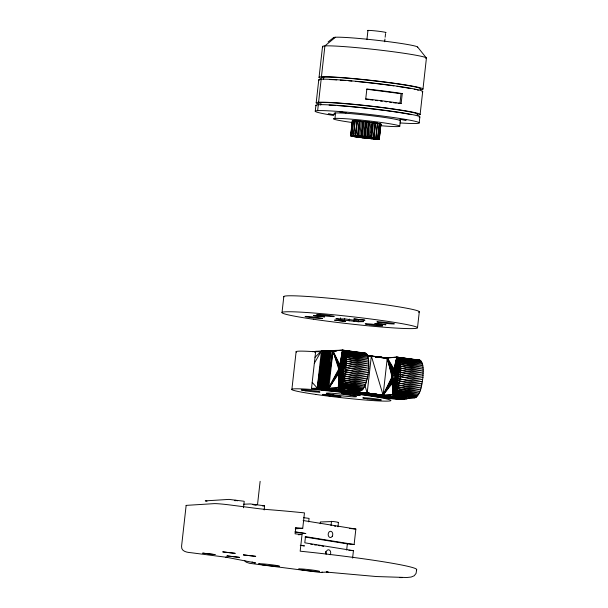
<?xml version="1.0" encoding="UTF-8"?>
<svg xmlns="http://www.w3.org/2000/svg" width="608" height="608" viewBox="0 0 608 608"><rect width="100%" height="100%" fill="white"/><g stroke="black" fill="none" stroke-linecap="round" stroke-linejoin="round"><path stroke-width="0.91" d="M395.398 384.134L392.631 384.051L393.855 384.917C397.913 380.623 398.802 372.491 396.294 367.186L395.861 367.019C391.37 370.751 391.309 378.647 392.631 384.051L392.631 394.82L405.506 398.308L415.059 397.716C421.549 393.748 421.64 384.226 422.94 377.424C422.993 371.534 425.243 358.31 415.522 359.761M315.012 357.284L321.419 350.96L342.555 350.132C348.551 353.879 346.013 363.63 345.967 369.71C344.584 375.805 344.333 384.416 338.329 387.813L328.715 388.33L338.671 371.397L339.492 365.689L340.602 363.637L341.331 363.47C343.087 366.7 342.274 371.534 340.1 374.437L339.112 373.928L338.671 371.397L342.357 371.876M398.21 369.428L393.954 368.874L387.212 357.8L396.857 357.139L419.923 360.118M341.658 373.631L338.892 373.274L328.806 388.147L327.879 388.375L338.329 387.813L360.757 390.708L362.824 389.447L365.537 384.537L367.688 376.93L368.813 368.243L368.668 360.331L367.749 355.931L366.236 353.453L359.343 352.617M415.059 397.716L392.631 394.82L382.348 395.352L393.3 394.653L415.059 397.716L405.452 398.316C383.07 394.41 359.928 395.686 338.329 387.813L339.735 374.528L339.006 387.646L361.433 390.534L339.69 387.22L340.1 374.437L341.787 384.514L363.523 388.542L341.096 385.647L340.1 374.437L339.006 387.646L360.757 390.708L351.204 391.301L328.062 388.383L328.806 388.147L338.74 372.415L341.506 372.772M394.82 384.704L392.996 384.59L392.631 394.82L393.855 384.917L393.992 394.227L393.3 394.653L393.855 384.917M394.326 384.697L394.691 393.558L416.419 397.123L393.992 394.227L395.39 392.654L394.326 384.697L393.992 394.227L415.728 397.541L393.3 394.653M341.24 374.596L339.401 374.353L338.329 387.813L338.892 373.274L341.696 373.753M338.329 387.813L339.112 373.928L340.959 374.171M395.223 385.054L393.406 384.879L392.631 394.82L392.335 383.276L396.059 383.283M311.524 388.383L326.481 387.942L324.459 388.261L367.179 393.049L374.209 394.174L371.412 394.463L403.469 398.734L407.079 398.4L405.536 398.042L407.413 398.567L396.507 399.35L378.89 397.077A49.803 2.69 6.4 0 0 329.141 390.663L311.524 388.383L315.681 351.325L326.488 350.656L332.964 350.991L342.555 350.132L365.628 353.111M360.407 392.745L322.301 388.193L353.347 391.856L354.753 391.59L326.618 388.337L327.704 388.079L330.471 350.778L335.061 351.082M342.372 370.743L338.679 370.264L328.806 388.147L322.932 387.729L326.488 350.656L324.87 350.748L320.712 387.813L326.481 387.942L329.604 350.748L334.742 351.09M323.904 387.836L327.089 350.656L332.933 350.93L339.842 364.8L342.54 365.324M395.861 367.019L396.857 357.139L420.531 360.453L397.495 357.223L395.861 367.019L398.103 357.565L421.093 361.046L398.666 358.15L398.103 357.565L396.294 367.186L399.167 358.978L398.666 358.15L421.595 361.874L399.167 358.978L396.674 367.604L399.996 361.319L399.167 358.978L422.043 362.938L399.616 360.042L396.674 367.604M422.978 89.042L426.428 58.049L417.62 47.036M186.132 505.522L181.564 546.288C181.093 551.608 187.241 552.421 191.14 552.725L226.944 557.346L225.887 557.164L255.535 562.94M243.496 507.779L244.218 501.357L243.565 501.182L229.034 499.396L205.276 500.878L207.009 501.205M257.518 504.663L260.133 481.323M282.006 312.634L283.799 296.666M264.161 509.968L264.564 505.803L250.382 503.941L243.55 504.237M319.048 77.36L322.529 46.573M315.248 111.211L315.917 105.283M316.19 102.813L318.767 79.83M317.642 110.656L318.303 104.72M318.584 102.25L321.161 79.268M321.434 76.798L324.9 45.912L335.449 37.248M320.667 105.024L320.94 102.554M323.517 79.58L323.798 77.102M291.893 389.356L296.119 351.675M334.97 118.4L335.578 112.966M295.777 527.638L295.085 533.816A99.598 5.388 6.4 0 1 302.039 534.508L300.17 551.19A99.606 5.388 6.4 0 1 416.336 569.97M324.718 351.166L322.567 350.892L318.41 387.957L357.618 392.958L367.179 393.049L383.108 395.101L392.335 383.276L395.747 383.716M295.245 528.808L302.731 528.329L304.464 512.886A99.598 5.388 6.4 0 0 267.718 509.58A12.449 0.676 6.4 0 1 257.222 508.486L229.657 504.929A12.449 0.676 6.4 0 0 214.145 503.637L186.694 505.347A12.449 0.676 6.4 0 0 186.42 505.666M336.771 350.998L323.722 350.824L319.565 387.881L328.715 388.33M354.221 121.007L352.252 120.893L350.603 135.744L352.686 136.078M354.905 120.939L352.564 120.756A14.44 0.783 6.4 0 0 352.473 120.772L350.808 135.592L352.556 135.835M352.473 120.772L350.9 135.576L353.24 135.759M351.523 131.305L351.728 129.451M352.146 125.75L352.351 123.895M322.932 387.729L327.089 350.656L324.87 350.748L319.565 387.881L326.595 387.988M355.475 120.931L353.575 120.703A14.44 0.783 6.4 0 0 353.385 120.703L351.72 135.531L352.853 135.713M325.865 387.927L323.654 387.76L327.811 350.672L329.604 350.748L325.44 387.866L325.865 387.927L323.023 388.216L406.722 398.354L403.879 398.65L374.33 394.698L376.436 394.425L367.179 393.049L355.11 392.038M353.438 120.718L351.918 135.523L353.81 135.759L354.122 132.977M308.689 521.846L309.077 518.388L303.483 517.666M355.247 120.734L353.582 135.561L355.361 135.797L357.018 120.977L355.247 120.734A14.44 0.783 6.4 0 0 354.966 120.726L353.301 135.554L354.517 135.766M328.062 388.383L328.533 388.147L326.481 387.942L330.646 350.808L331.17 350.808L324.315 350.907L326.192 351.143M357.481 120.863L355.817 135.683L357.344 135.911L359.047 121.098L357.481 120.863A14.44 0.783 6.4 0 0 357.124 120.832L355.46 135.66L356.311 135.85M325.158 388.17L327.575 388.109L332.082 350.808M366.936 39.474L367.954 30.415M312.193 382.424L317.262 388.026L328.776 388.406L333.002 350.725L335.806 351.09M360.179 121.068L358.515 135.888L359.761 136.093L361.456 121.288L360.179 121.068A14.44 0.783 6.4 0 0 359.761 121.03L357.983 135.865A14.44 0.783 6.4 0 0 357.534 137.157A14.44 0.783 6.4 0 0 379.293 138.928L380.958 124.078L379.666 123.88M340.351 319.702L335.897 318.736L345.496 318.98L363.607 321.632L358.31 321.746L340.351 319.702L340.556 317.847M362.474 136.359L364.116 121.539L363.196 121.342A14.44 0.783 6.4 0 0 362.733 121.296L361.076 136.124M363.196 121.342L361.532 136.169L362.467 136.336M320.18 523.708L320.37 521.976L333.275 521.512A7.471 0.403 6.4 0 1 338.132 522.561M365.91 121.623L364.245 136.45L363.835 136.504L365.362 121.615L365.91 121.623A14.44 0.783 6.4 0 1 366.381 121.676L367.034 121.82M366.381 121.676L364.716 136.504L365.294 136.663L367.019 121.828M344.455 320.302L344.668 318.448M369.117 121.995L367.452 136.815L366.609 136.785L368.296 121.957L369.117 121.995A14.44 0.783 6.4 0 1 369.58 122.048L369.679 122.17M369.58 122.048L368.304 136.99L367.916 136.876M371.017 122.337L369.352 137.165L370.538 137.21L372.195 122.39L371.085 122.322M349.205 320.887L349.41 319.04M370.85 135.485L370.637 137.34L371.131 137.347L372.628 122.444A14.44 0.783 6.4 0 0 372.195 122.39M371.161 132.704L371.473 129.93M371.784 127.148L372.096 124.366M374.999 122.786L373.335 137.613L371.845 137.514L373.51 122.687L374.999 122.786A14.44 0.783 6.4 0 1 375.379 122.846L375.417 122.869M373.738 137.682L375.379 122.846M384.644 41.754L384.948 39.041M385.153 37.225L385.556 33.607M331.018 525.608L331.504 521.284M354.016 321.389L354.221 319.542M376.694 123.196L377.302 123.242L375.714 138.001L375.03 138.024L374.057 137.849L375.653 123.029L377.378 123.173A14.44 0.783 6.4 0 1 377.682 123.226L376.025 138.054L374.885 137.91M378.001 123.477L379.217 123.523L377.553 138.35L375.774 138.168M379.217 123.523A14.44 0.783 6.4 0 1 379.438 123.568L377.773 138.396L376.838 138.434M353.917 121.296L352.784 121.152A14.44 0.783 6.4 0 1 352.663 121.114L354.35 121.25A12.578 0.684 6.4 0 1 363.432 121.471A12.578 0.684 6.4 0 1 378.503 123.606L380.426 123.819L378.761 138.647L376.337 138.305M358.31 321.746L358.515 319.899M380.426 123.819A14.44 0.783 6.4 0 1 380.547 123.857L378.883 138.685L377.196 138.548M379.506 134.414L378.982 139.042L377.401 138.882M379.711 132.559L380.129 128.85M380.334 126.996L380.646 124.222A14.44 0.783 6.4 0 0 380.737 124.207L379.073 139.027L377.332 138.791M338.443 522.508L337.964 526.832A7.471 0.403 6.4 0 0 337.911 526.741M346.659 550.042L347.358 543.871L305.003 537.008M376.436 394.425L356.242 393.733L367.179 393.049L371.336 355.984L366.768 355.384M399.95 103.55L401.06 93.67L402.26 93.594L401.151 103.474L398.088 103.314M399.76 126.213L400.376 120.779M352.602 558.098L353.43 550.681L304.798 542.807L305.49 536.628L354.122 544.502L355.855 529.059L303.126 520.524M364.77 385.046L367.179 393.049L378.655 394.676L377.249 394.942L404.692 398.483L406.182 398.179L383.078 395.413L387.304 357.732L379.992 357.329M419.178 122.892L419.847 116.956M420.12 114.486L422.697 91.512M407.368 398.628L405.703 398.78L407.368 398.628C401.371 397.495 411.426 398.734 405.794 398.536M417.498 327.735L419.292 311.76M416.662 569.666L416.062 573.412L414.192 575.784L411.122 577.045L406.775 577.516L376.458 576.544L326.397 572.082L328.48 572.272C326.07 572.12 326.861 572.082 326.838 572.136M323.654 387.76L328.654 350.702L324.49 387.805L329.604 350.748M341.331 363.47L343.201 350.216L366.236 353.453L343.809 350.558L341.331 363.47L345.321 353.035L367.749 355.931L344.873 351.971L341.331 363.47L344.364 351.143L366.791 354.038L343.809 350.558M322.567 350.892L317.262 388.026L321.412 389.66M333.002 350.725L323.722 350.824L318.41 387.957L327.332 388.048L325.896 388.314L352.99 391.332L328.335 388.307L338.778 369.071L332.926 350.877L330.106 350.786L332.895 351.135M326.481 387.942L327.606 388.033L332.964 350.991L332.28 350.74L332.964 350.991L339.492 365.689L342.205 366.244M342.395 363.934L340.602 363.637L342.555 350.132L339.842 364.8L342.608 365.157M377.454 357.048L366.898 355.422L387.266 358.044L396.857 357.139L395.398 367.11L397.1 367.331M342.912 364.595L340.214 364.108L342.555 350.132L340.974 363.424L343.201 350.216M397.472 367.794L394.919 367.46L396.857 357.139L393.954 368.874L397.571 368.95M397.016 380.92L391.947 381.132L382.835 395.314L392.107 382.295L395.861 382.212M396.986 368.387L394.425 368.053L396.857 357.139M322.301 388.193L354.411 392.13L355.634 391.727L328.624 388.155M314.344 363.25L321.419 350.96L317.262 388.026L357.618 392.958L360.035 392.38M396.294 367.186L398.666 358.15M383.078 395.413L391.879 379.818L397.001 379.529M394.691 393.558L417.118 396.454L395.39 392.654C400.467 383.238 401.759 371.8 399.996 361.319L422.423 364.215L399.616 360.042M341.643 363.766L345.321 353.035L368.129 357.208L345.701 354.312L341.643 363.766L346.013 355.786L368.44 358.674L345.701 354.312M405.452 398.316L367.179 393.049L382.835 395.314M361.798 392.639L351.242 390.99L363.462 393.277L383.017 395.253L391.886 378.396L397.062 378.062M397.275 369.14L400.307 362.794L422.735 365.682L399.996 361.319L397.009 368.258L400.307 362.794L422.97 367.338L400.543 364.443L397.275 369.14L400.695 366.252L423.122 369.147L400.543 364.443M341.901 364.314L346.013 355.786L368.668 360.331L346.241 357.436L341.901 364.314L346.4 359.244L368.828 362.14L346.241 357.436M397.761 370.447L393.498 369.9L387.266 358.044L380.57 357.344L387.304 357.732L391.978 376.907L382.964 395.17M405.566 398.111L405.848 398.612L402.656 398.909L365.583 393.984L369.763 393.672L359.009 392.852L351.242 390.99L360.757 390.708M371.222 356.417L373.928 356.569L366.89 355.482L371.336 355.984L383.108 395.101L325.538 388.299L328.799 388.147L320.142 388.124L357.618 392.958M382.348 395.352L383.108 395.101L380.16 395.177L406.722 398.354M332.5 350.869L335.38 351.082M328.396 388.17L327.879 388.292M342.593 368.653L338.945 367.878L332.865 350.877L339.188 366.73L342.821 367.49M406.182 398.179L404.586 398.498L405.604 398.088M397.822 373.099L392.707 372.438L387.266 358.044L386.574 357.694L387.304 357.732L393.08 371.1L398.194 371.762M346.074 112.731L339.902 112.039L346.074 112.708M398.362 374.65L392.396 373.882L387.205 357.876L380.6 357.268L387.205 357.96M332.69 350.801L331.922 350.748M320.142 388.124L355.482 392.403L358.279 392.114L351.242 390.99L352.99 391.332M405.338 398.308L381.984 395.322L383.108 395.101M403.4 398.924L402.656 398.909L405.642 398.096M328.092 41.967L333.587 37.597M334.499 351.09L331.474 350.808L332.097 350.74M327.34 388.36L328.252 388.124L326.975 388.254L356.516 391.856L354.411 392.13L323.737 388.238M381.991 395.056L381.619 395.291L382.683 395.132M329.794 351.059L327.94 350.831L332.15 351.135M321.655 572.348L322.27 572.014M386.787 357.778L381.14 357.367M342.038 369.466L346.218 367.521L368.646 370.416L346.385 365.347L342.228 367.095L346.469 363.227L368.896 366.122L346.476 361.182L342.084 365.074L346.4 359.244L368.904 364.078L346.476 361.182L342.198 366.016L346.469 363.227L368.813 368.243L346.385 365.347L342.175 368.266L346.218 367.521L368.395 372.605L342.038 369.466L345.648 371.891L367.688 376.93L345.26 374.034L341.552 371.746L344.804 376.109L366.715 380.98L344.288 378.085L340.868 373.51L343.11 381.642L364.891 386.072L342.464 383.177L340.48 374.095L343.11 381.642L365.537 384.537L343.718 379.939L340.868 373.51M327.697 388.375L328.252 388.124M327.089 350.656L326.488 350.862L328.335 351.09L326.488 350.862M363.272 137.841L362.429 137.803M382.827 395.154L381.984 395.322M405.095 398.392L405.574 398.232L404.077 398.605L374.33 394.698L380.882 394.926M353.871 136.564L354.981 136.61M352.549 391.263L351.242 390.99L353.43 391.4L352.807 391.719L356.516 391.856M405.962 398.248L404.487 398.521L405.901 398.164L404.89 398.438L378.7 395.056L379.764 394.805L367.179 393.049M386.62 398.08L402.253 398.992L405.741 398.172M366.183 138.183L365.636 138.176M264.624 505.848L262.641 505.985M386.962 357.861L384.378 357.572L386.62 357.762M360.491 137.476L359.351 137.408M375.402 122.884L374.634 122.862M373.715 137.72L372.97 137.682M351.895 391.164L351.454 391.278L352.116 391.202M323.722 350.824L322.871 350.938L327.651 351.105M405.848 398.612L374.33 394.698L404.282 398.567L406.425 398.286M382.546 395.116L378.7 395.056M381.87 395.139L382.265 395.086M326.982 388.345L327.575 388.276M326.975 388.254L325.181 388.292M358.044 137.112L356.546 137.013M356.79 393.802L359.754 393.513L361.836 394.47M416.67 360.263L419.284 360.027L415.811 360.248M356.531 393.771L359.754 393.513L359.009 392.852M378.655 394.676L365.583 393.984L403.066 398.825L407.314 398.498L406.395 398.392M404.077 398.605L404.806 398.552L371.412 394.463L379.764 394.805M405.703 398.78L407.178 398.673M379.392 123.576L378.13 123.492M352.108 136.23L353.552 136.321M398.08 376.489L391.978 376.907L397.092 377.56M386.863 357.922L392.145 375.387L398.308 374.984M298.3 534.744L302.039 534.508M359.761 121.03L360.21 121.182M392.396 373.882L397.716 373.578M392.707 372.438L398.065 372.21M325.766 350.877L332.568 351.143M385.107 357.61L388.056 357.922L382.918 357.489L385.692 357.869M351.743 391.438L352.192 391.43M393.08 371.1L397.571 370.986M352.754 391.415L353.43 391.4M378.374 357.033L375.607 357.086L377.804 357.208M318.698 388.079L321.533 388.018L355.482 392.403M321.579 388.17L327.704 388.079M404.981 398.476L407.314 398.498M403.469 398.734L404.548 398.848M393.498 369.9L398.012 369.884M399.638 577.592L402.367 577.6M355.832 136.77L354.168 136.625M331.466 351.173L328.662 350.816L330.767 350.831M334.104 114.745L328.236 114L334.134 114.608M324.87 350.748L327.096 350.77M380.547 123.857L379.719 123.812M350.998 135.941L352.055 136.01M380.638 395.01L377.249 394.942L404.282 398.567M329.703 350.793L330.57 350.816M355.634 391.727L353.164 391.628M322.932 387.912L320.712 387.813L326.017 350.679L321.86 387.744L326.488 350.656L322.331 387.729L328.776 388.406M377.348 123.34L378.275 123.409M354.114 136.458L352.328 136.276M394.425 368.053L397.146 368.19M372.4 122.52L372.628 122.444M350.588 135.721L352.42 135.82M359.244 137.286L358.918 137.355M328.556 350.694L332.933 350.96M386.293 398.035L402.253 398.992L365.583 393.984M385.905 397.982L402.253 398.992L317.262 388.026L321.731 389.705M385.48 397.928L402.253 398.992L384.628 397.822M385.039 397.875L402.253 398.992M378.328 357.192L376.534 357.071L377.864 357.192M380.57 357.344L387.045 357.793M368.372 393.771L374.209 394.174M353.043 136.192L351.12 135.979M253.186 504.632L254.782 504.769M411.76 359.488L413.638 359.624M383.26 357.534L381.718 357.382M253.072 504.625L256.302 504.952M380.646 124.222L379.658 124.131M356.911 136.937L356.166 136.952M394.919 367.46L397.632 367.673M366.852 355.612L371.336 355.984M375.812 356.911L379.096 357.192M354.152 121.152L352.268 120.924M378.161 139.095L376.071 138.867M332.796 350.953L331.558 350.755M377.766 138.677L379.278 138.875L380.942 124.055L379.726 123.979M376.299 139.065L374.528 138.822M376.154 356.797L379.863 357.185M234.627 500.642L235.433 500.734M332.424 350.93L335.646 351.09M255.003 504.792L256.097 504.921M376.641 138.86L377.264 138.936M374.064 138.936L372.544 138.715M380.6 357.268L387.266 358.044L386.718 357.907M324.315 350.907L326.177 351.12M235.038 500.354L236.664 500.566M331.869 350.892L330.836 350.77L334.37 351.105M330.106 350.786L332.933 351.128M330.471 350.778L333.655 351.112M328.662 350.816L331.459 351.158M382.827 357.496L387.266 358.044L386.445 357.876M327.21 350.846L329.057 351.067M234.893 500.338L237.394 500.696M356.182 120.939L354.966 120.726M375.364 138.852L376.588 139.072M329.384 350.801L332.204 351.15M366.578 89.216L401.06 93.67M365.476 99.104L368.266 99.461M370.135 99.704L372.932 100.062M375.721 100.426L377.591 100.67M380.38 101.027L382.25 101.27M385.046 101.627L386.908 101.87M389.705 102.228L391.567 102.471M393.429 102.714L396.226 103.071M379.742 124.047L380.737 124.207M371.374 138.73L370.158 138.54M344.873 351.971L367.3 354.867L344.364 351.143M366.647 355.376L387.266 358.044L384.378 357.572M383.937 357.618L387.266 358.044L385.609 357.785M383.215 357.854L380.38 357.504L383.177 357.869M315.681 351.325L319.17 351.774M340.602 363.637L342.441 363.88M340.214 364.108L342.061 364.344M339.492 365.689L342.258 366.046M339.188 366.73L342.882 367.209M338.945 367.878L342.638 368.349M392.145 375.387L398.118 376.154M342.464 369.55L338.778 369.071L342.441 369.846M391.886 378.396L397.001 379.058M391.879 379.818L396.994 380.479M391.947 381.132L397.07 381.794M392.107 382.295L396.37 382.842M392.631 384.051L395.192 384.378M392.996 384.59L394.698 384.811M393.406 384.879L395.109 385.1M343.718 379.939L366.145 382.835L344.288 378.085L341.225 372.719L344.804 376.109L367.232 379.004L345.26 374.034L341.825 370.644L345.648 371.891L368.076 374.786L345.967 369.71M395.762 382.592L398.02 386.946L420.447 389.842L398.582 385.092L395.762 382.592L397.404 388.649L419.186 393.08L396.758 390.184L394.812 384.226L395.39 392.654L417.818 395.55L396.082 391.522L394.812 384.226M396.082 391.522L418.509 394.417L396.758 390.184L395.299 383.519L397.404 388.649L419.832 391.544L398.02 386.946M340.1 374.437L340.396 386.551L362.824 389.447L341.096 385.647M339.69 387.22L362.117 390.116L340.396 386.551M324.459 388.261L354.411 392.13M354.107 121.068L352.556 120.787M377.439 138.723A12.578 0.684 6.4 0 1 358.431 137.165A12.578 0.684 6.4 0 1 358.956 136.04A12.578 0.684 6.4 0 1 377.439 138.723L379.293 138.905A14.44 0.783 6.4 0 0 358.006 135.85L358.545 136.01M384.499 357.671L387.266 358.044L385.054 357.732M339.401 374.353L341.172 374.596M371.412 394.463L403.066 398.825M357.975 121.022L357.147 120.878M373.57 138.776L374.437 138.943M354.175 120.848L353.567 120.741M368.357 138.457L367.475 138.305M377.059 138.837L378.047 139.065M339.112 373.928L340.883 374.201M371.344 138.616L371.921 138.738M327.606 388.033L328.069 388.109M295.085 531.802L305.839 533.543A51.049 2.759 6.4 0 1 295.222 532.099M310.756 544.228L312.596 544.532M314.435 544.829L316.274 545.125M318.121 545.422L319.96 545.726M321.799 546.022L323.646 546.318M300.869 545.315L304.456 545.9A51.049 2.759 6.4 0 1 300.246 545.346M365.165 138.122L364.557 138.008M236.831 500.597L237.508 500.718M331.193 350.763L332.059 350.907M354.753 391.59L351.242 390.99L353.871 391.461M334.522 391.202L317.262 388.026L322.126 389.751M338.74 372.415L341.536 372.932M334.111 391.164L317.262 388.026L322.552 389.812M342.464 383.177L364.215 387.41L341.787 384.514L340.48 374.095M338.671 371.397L342.372 372.126M338.679 370.264L342.365 371.024M253.065 562.453L254.912 562.856L252.039 561.997M253.148 562.461L254.934 562.856M326.374 572.082L320.378 572.455L249.554 563.312L246.202 562.195L244.636 560.69M323.395 389.918L317.262 388.026L334.848 391.24L317.262 388.026L322.992 389.865M333.488 115.444A52.288 2.827 6.4 0 1 329.81 110.892A52.288 2.827 6.4 0 1 405.498 119.404A52.288 2.827 6.4 0 1 399.965 122.922M316.38 105.739A52.288 2.827 6.4 0 1 368.516 108.346A52.288 2.827 6.4 0 1 419.193 117.306M318.212 103.846A52.288 2.827 6.4 0 1 368.798 105.876A52.288 2.827 6.4 0 1 417.734 115.049M319.23 80.286A52.288 2.827 6.4 0 1 371.374 82.893A52.288 2.827 6.4 0 1 422.051 91.854M329.08 105.1A49.803 2.69 6.4 0 1 335.76 105.465M338.116 105.625A49.803 2.69 6.4 0 1 411.335 114.684M319.109 103.527A49.803 2.69 6.4 0 1 368.767 106.005A49.803 2.69 6.4 0 1 417.027 114.54M329.794 79.564A49.803 2.69 6.4 0 1 336.824 79.906M340.252 80.127A49.803 2.69 6.4 0 1 345.473 80.514M348.65 80.773A49.803 2.69 6.4 0 1 351.941 81.062M355.33 81.373A49.803 2.69 6.4 0 1 393.9 85.865M397.032 86.313A49.803 2.69 6.4 0 1 410.278 88.464M414.185 89.232A49.803 2.69 6.4 0 1 415.804 89.589M417.172 89.923A49.803 2.69 6.4 0 1 418.296 90.242M321.07 78.402A52.288 2.827 6.4 0 1 371.648 80.423A52.288 2.827 6.4 0 1 420.584 89.596M321.959 78.075A49.803 2.69 6.4 0 1 371.617 80.56A49.803 2.69 6.4 0 1 419.885 89.095M368.098 30.757A9.34 0.502 6.4 0 1 376.238 30.985A9.34 0.502 6.4 0 1 385.837 32.68M333.891 38.076A42.332 2.288 6.4 0 1 374.566 40.014A42.332 2.288 6.4 0 1 417.498 47.31M322.977 46.93A52.288 2.827 6.4 0 1 375.113 49.537A52.288 2.827 6.4 0 1 425.79 58.497M401.151 103.474A52.288 2.827 6.4 0 0 365.742 98.906L366.852 89.026A52.288 2.827 6.4 0 1 402.26 93.594M334.765 113.795A33.364 1.801 6.4 0 1 366.411 115.148A33.364 1.801 6.4 0 1 399.958 121M352.526 122.558A33.364 1.801 6.4 0 1 340.442 118.446A33.364 1.801 6.4 0 1 392.266 124.207A33.364 1.801 6.4 0 1 381.406 125.765M283.913 296.864A68.172 3.686 6.4 0 1 354.335 300.816A68.172 3.686 6.4 0 1 418.631 312.231M315.529 352.313A8.778 0.471 6.4 0 1 314.663 352.169M312.808 351.743A8.778 0.471 6.4 0 1 317.33 351.736M296.484 352.123A49.803 2.69 6.4 0 1 315.742 351.781M355.855 529.059A99.598 5.388 6.4 0 1 349.585 528.474M334.309 526.042A7.471 0.403 6.4 0 1 335.639 526.247M354.122 544.502A99.598 5.388 6.4 0 1 347.358 543.871M295.784 527.638A99.598 5.388 6.4 0 1 302.738 528.329M353.43 550.681A99.598 5.388 6.4 0 1 348.939 550.263M326.245 554.146A3.116 2.303 -87 0 1 327.195 550.316A3.116 2.303 -87 0 1 330.129 550.787A3.116 2.303 -87 0 1 330.197 554.785M325.538 551.433A3.116 2.303 -87 0 1 325.5 553.812M374.923 323.502L385.981 324.763L374.992 323.479M354.008 318.949L364.815 320.188L354.008 318.949M400.695 366.252L397.465 370.219L400.771 368.19L423.198 371.085L400.695 366.252M334.643 320.15L345.595 321.404L334.712 320.127M400.771 368.19L397.579 371.465L400.771 370.234L423.198 373.13L400.771 368.19M400.026 119.381L406.205 120.088L400.056 119.373M202.791 553.136L215.057 554.587L202.791 553.136M222.824 551.889L235.091 553.333L222.824 551.889M227.073 555.917L239.339 557.361L227.073 555.917M243.398 554.899L255.664 556.343L243.398 554.899M313.53 315.575L324.634 316.852L313.53 315.575M400.771 370.234L397.609 372.833L400.68 372.354L423.107 375.25L400.771 370.234M400.68 372.354L397.564 374.3L422.94 377.424L400.68 372.354M400.512 374.528L397.434 375.812L422.37 381.794L396.94 378.799L399.555 381.041L421.526 386.012L399.099 383.116L396.203 381.474L398.582 385.092L421.01 387.988L399.099 383.116L396.598 380.198L399.555 381.041L421.982 383.937L399.95 378.898L397.222 377.325L400.269 376.717L422.697 379.612L400.512 374.528M327.104 572.12L326.534 572.12L327.104 572.12M384.271 357.785L381.452 357.413L384.248 357.793M379.772 124.26L379.711 124.245A14.44 0.783 6.4 0 0 379.825 124.268L379.825 124.268M313.439 319.253A68.172 3.686 6.4 0 0 417.445 327.91A68.172 3.686 6.4 0 0 318.387 313.386A68.172 3.686 6.4 0 0 313.439 319.253M381.094 322.772A8.778 0.471 6.4 0 0 394.372 323.859A8.778 0.471 6.4 0 0 381.482 321.989A8.778 0.471 6.4 0 0 381.094 322.772M369.421 324.756A8.778 0.471 6.4 0 0 382.706 325.85A8.778 0.471 6.4 0 0 369.816 323.973A8.778 0.471 6.4 0 0 369.421 324.756M309.305 317.391A8.778 0.471 6.4 0 0 322.582 318.486A8.778 0.471 6.4 0 0 309.692 316.608A8.778 0.471 6.4 0 0 309.305 317.391M320.971 315.408A8.778 0.471 6.4 0 0 334.256 316.494A8.778 0.471 6.4 0 0 321.358 314.625A8.778 0.471 6.4 0 0 320.971 315.408M326.929 395.466A9.34 0.502 6.4 0 0 340.997 396.614A9.34 0.502 6.4 0 0 327.233 394.622A9.34 0.502 6.4 0 0 326.929 395.466M305.885 390.906A9.34 0.502 6.4 0 0 319.952 392.054A9.34 0.502 6.4 0 0 306.189 390.055A9.34 0.502 6.4 0 0 305.885 390.906M346.218 394.265A9.34 0.502 6.4 0 0 360.293 395.413A9.34 0.502 6.4 0 0 346.522 393.414A9.34 0.502 6.4 0 0 346.218 394.265M367.262 398.825A9.34 0.502 6.4 0 0 381.338 399.973A9.34 0.502 6.4 0 0 367.566 397.982A9.34 0.502 6.4 0 0 367.262 398.825M333.572 394.805A15.192 0.821 6.4 0 0 356.455 396.667A15.192 0.821 6.4 0 0 334.066 393.429A15.192 0.821 6.4 0 0 333.572 394.805M315.81 394.432A49.803 2.69 6.4 0 0 390.853 400.55A49.803 2.69 6.4 0 0 317.437 389.918A49.803 2.69 6.4 0 0 315.81 394.432M302.852 569.985A10.579 0.57 6.4 0 0 319.557 571.452A10.579 0.57 6.4 0 0 304.927 569.225A10.579 0.57 6.4 0 0 302.852 569.985M262.717 564.802A10.579 0.57 6.4 0 0 279.429 566.276A10.579 0.57 6.4 0 0 264.792 564.042A10.579 0.57 6.4 0 0 262.717 564.802M332.28 536.248A3.116 2.303 -87 0 0 330.82 531.301A3.116 2.303 -87 0 0 328.328 535.61A3.116 2.303 -87 0 0 332.28 536.248"/></g></svg>
